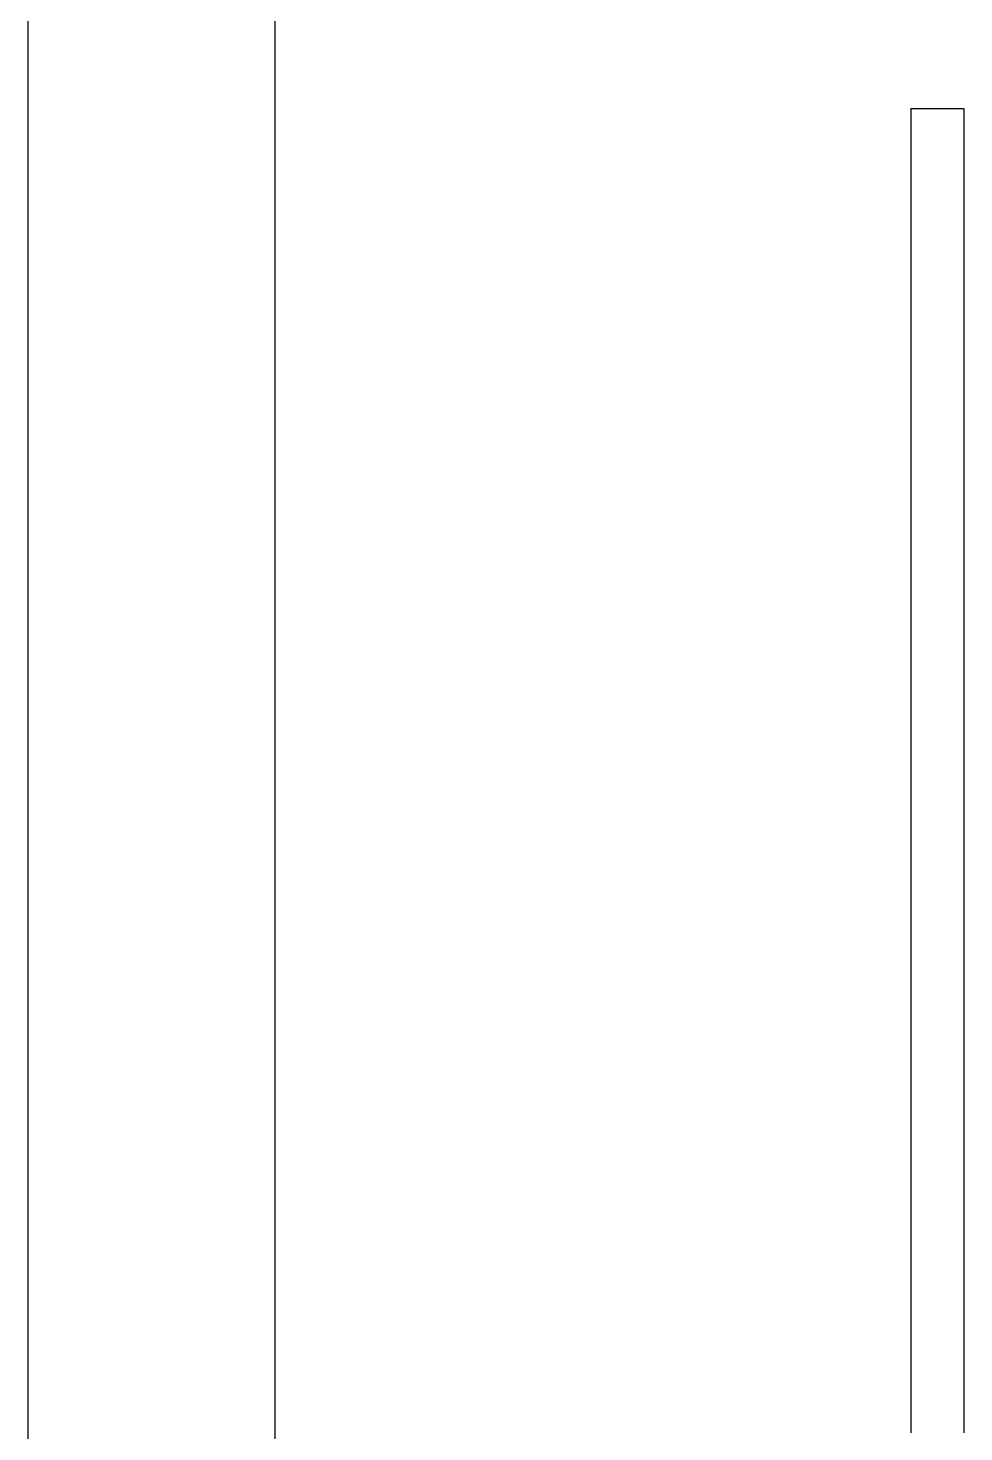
# Model space of a CAD drawing. Extents: x -24 to 123, y -44 to 344.
# Drawn here: x 87 to 113.5, y 38.53 to 78.28 of the extents above; entities that cross this region are included whole.
import ezdxf

# ---------------------------------------------------------------- set-up
doc = ezdxf.new("R2010")
doc.units = 0
doc.layers.get('0').update_dxf_attribs({"linetype": 'continuous'})

# ---------------------------------------------------------------- blocks, each defined once
blk = doc.blocks.new('FUSION037')
at = {"color": 0}
for p, q in [((94, 0), (94, 300)), ((87, 7), (87, 184)), ((112, 76), (113.5, 76))]:
    blk.add_line(p, q, dxfattribs=at)
for points in [[(112, 76), (112, 75.95), (112, 75.9), (112, 75.85), (112, 75.8), (112, 75.75), (112, 75.7), (112, 75.65), (112, 75.6), (112, 75.55), (112, 75.5), (112, 75.45), (112, 75.4), (112, 75.35), (112, 75.3), (112, 75.25), (112, 75.2), (112, 75.15), (112, 75.1), (112, 75.05), (112, 75), (112, 74.95), (112, 74.9), (112, 74.85), (112, 74.8), (112, 74.75), (112, 74.7), (112, 74.65), (112, 74.6), (112, 74.55), (112, 74.5), (112, 74.45), (112, 74.4), (112, 74.35), (112, 74.3), (112, 74.25), (112, 74.2), (112, 74.15), (112, 74.1), (112, 74.05), (112, 74), (112, 73.95), (112, 73.9), (112, 73.85), (112, 73.8), (112, 73.75), (112, 73.7), (112, 73.65), (112, 73.6), (112, 73.55), (112, 73.5), (112, 73.45), (112, 73.4), (112, 73.35), (112, 73.3), (112, 73.25), (112, 73.2), (112, 73.15), (112, 73.1), (112, 73.05), (112, 73), (112, 72.95), (112, 72.9), (112, 72.85), (112, 72.8), (112, 72.75), (112, 72.7), (112, 72.65), (112, 72.6), (112, 72.55), (112, 72.5), (112, 72.45), (112, 72.4), (112, 72.35), (112, 72.3), (112, 72.25), (112, 72.2), (112, 72.15), (112, 72.1), (112, 72.05), (112, 72), (112, 71.95), (112, 71.9), (112, 71.85), (112, 71.8), (112, 71.75), (112, 71.7), (112, 71.65), (112, 71.6), (112, 71.55), (112, 71.5), (112, 71.45), (112, 71.4), (112, 71.35), (112, 71.3), (112, 71.25), (112, 71.2), (112, 71.15), (112, 71.1), (112, 71.05), (112, 71), (112, 70.95), (112, 70.9), (112, 70.85), (112, 70.8), (112, 70.75), (112, 70.7), (112, 70.65), (112, 70.6), (112, 70.55), (112, 70.5), (112, 70.45), (112, 70.4), (112, 70.35), (112, 70.3), (112, 70.25), (112, 70.2), (112, 70.15), (112, 70.1), (112, 70.05), (112, 70), (112, 69.95), (112, 69.9), (112, 69.85), (112, 69.8), (112, 69.75), (112, 69.7), (112, 69.65), (112, 69.6), (112, 69.55), (112, 69.5), (112, 69.45), (112, 69.4), (112, 69.35), (112, 69.3), (112, 69.25), (112, 69.2), (112, 69.15), (112, 69.1), (112, 69.05), (112, 69), (112, 68.95), (112, 68.9), (112, 68.85), (112, 68.8), (112, 68.75), (112, 68.7), (112, 68.65), (112, 68.6), (112, 68.55), (112, 68.5), (112, 68.45), (112, 68.4), (112, 68.35), (112, 68.3), (112, 68.25), (112, 68.2), (112, 68.15), (112, 68.1), (112, 68.05), (112, 68), (112, 67.95), (112, 67.9), (112, 67.85), (112, 67.8), (112, 67.75), (112, 67.7), (112, 67.65), (112, 67.6), (112, 67.55), (112, 67.5), (112, 67.45), (112, 67.4), (112, 67.35), (112, 67.3), (112, 67.25), (112, 67.2), (112, 67.15), (112, 67.1), (112, 67.05), (112, 67), (112, 66.95), (112, 66.9), (112, 66.85), (112, 66.8), (112, 66.75), (112, 66.7), (112, 66.65), (112, 66.6), (112, 66.55), (112, 66.5), (112, 66.45), (112, 66.4), (112, 66.35), (112, 66.3), (112, 66.25), (112, 66.2), (112, 66.15), (112, 66.1), (112, 66.05), (112, 66), (112, 65.95), (112, 65.9), (112, 65.85), (112, 65.8), (112, 65.75), (112, 65.7), (112, 65.65), (112, 65.6), (112, 65.55), (112, 65.5), (112, 65.45), (112, 65.4), (112, 65.35), (112, 65.3), (112, 65.25), (112, 65.2), (112, 65.15), (112, 65.1), (112, 65.05), (112, 65), (112, 64.95), (112, 64.9), (112, 64.85), (112, 64.8), (112, 64.75), (112, 64.7), (112, 64.65), (112, 64.6), (112, 64.55), (112, 64.5), (112, 64.45), (112, 64.4), (112, 64.35), (112, 64.3), (112, 64.25), (112, 64.2), (112, 64.15), (112, 64.1), (112, 64.05), (112, 64), (112, 63.95), (112, 63.9), (112, 63.85), (112, 63.8), (112, 63.75), (112, 63.7), (112, 63.65), (112, 63.6), (112, 63.55), (112, 63.5), (112, 63.45), (112, 63.4), (112, 63.35), (112, 63.3), (112, 63.25), (112, 63.2), (112, 63.15), (112, 63.1), (112, 63.05), (112, 63), (112, 62.95), (112, 62.9), (112, 62.85), (112, 62.8), (112, 62.75), (112, 62.7), (112, 62.65), (112, 62.6), (112, 62.55), (112, 62.5), (112, 62.45), (112, 62.4), (112, 62.35), (112, 62.3), (112, 62.25), (112, 62.2), (112, 62.15), (112, 62.1), (112, 62.05), (112, 62), (112, 61.95), (112, 61.9), (112, 61.85), (112, 61.8), (112, 61.75), (112, 61.7), (112, 61.65), (112, 61.6), (112, 61.55), (112, 61.5), (112, 61.45), (112, 61.4), (112, 61.35), (112, 61.3), (112, 61.25), (112, 61.2), (112, 61.15), (112, 61.1), (112, 61.05), (112, 61), (112, 60.95), (112, 60.9), (112, 60.85), (112, 60.8), (112, 60.75), (112, 60.7), (112, 60.65), (112, 60.6), (112, 60.55), (112, 60.5), (112, 60.45), (112, 60.4), (112, 60.35), (112, 60.3), (112, 60.25), (112, 60.2), (112, 60.15), (112, 60.1), (112, 60.05), (112, 60), (112, 59.95), (112, 59.9), (112, 59.85), (112, 59.8), (112, 59.75), (112, 59.7), (112, 59.65), (112, 59.6), (112, 59.55), (112, 59.5), (112, 59.45), (112, 59.4), (112, 59.35), (112, 59.3), (112, 59.25), (112, 59.2), (112, 59.15), (112, 59.1), (112, 59.05), (112, 59), (112, 58.95), (112, 58.9), (112, 58.85), (112, 58.8), (112, 58.75), (112, 58.7), (112, 58.65), (112, 58.6), (112, 58.55), (112, 58.5), (112, 58.45), (112, 58.4), (112, 58.35), (112, 58.3), (112, 58.25), (112, 58.2), (112, 58.15), (112, 58.1), (112, 58.05), (112, 58), (112, 57.95), (112, 57.9), (112, 57.85), (112, 57.8), (112, 57.75), (112, 57.7), (112, 57.65), (112, 57.6), (112, 57.55), (112, 57.5), (112, 57.45), (112, 57.4), (112, 57.35), (112, 57.3), (112, 57.25), (112, 57.2), (112, 57.15), (112, 57.1), (112, 57.05), (112, 57), (112, 56.95), (112, 56.9), (112, 56.85), (112, 56.8), (112, 56.75), (112, 56.7), (112, 56.65), (112, 56.6), (112, 56.55), (112, 56.5), (112, 56.45), (112, 56.4), (112, 56.35), (112, 56.3), (112, 56.25), (112, 56.2), (112, 56.15), (112, 56.1), (112, 56.05), (112, 56), (112, 55.95), (112, 55.9), (112, 55.85), (112, 55.8), (112, 55.75), (112, 55.7), (112, 55.65), (112, 55.6), (112, 55.55), (112, 55.5), (112, 55.45), (112, 55.4), (112, 55.35), (112, 55.3), (112, 55.25), (112, 55.2), (112, 55.15), (112, 55.1), (112, 55.05), (112, 55), (112, 54.95), (112, 54.9), (112, 54.85), (112, 54.8), (112, 54.75), (112, 54.7), (112, 54.65), (112, 54.6), (112, 54.55), (112, 54.5), (112, 54.45), (112, 54.4), (112, 54.35), (112, 54.3), (112, 54.25), (112, 54.2), (112, 54.15), (112, 54.1), (112, 54.05), (112, 54), (112, 53.95), (112, 53.9), (112, 53.85), (112, 53.8), (112, 53.75), (112, 53.7), (112, 53.65), (112, 53.6), (112, 53.55), (112, 53.5), (112, 53.45), (112, 53.4), (112, 53.35), (112, 53.3), (112, 53.25), (112, 53.2), (112, 53.15), (112, 53.1), (112, 53.05), (112, 53), (112, 52.95), (112, 52.9), (112, 52.85), (112, 52.8), (112, 52.75), (112, 52.7), (112, 52.65), (112, 52.6), (112, 52.55), (112, 52.5), (112, 52.45), (112, 52.4), (112, 52.35), (112, 52.3), (112, 52.25), (112, 52.2), (112, 52.15), (112, 52.1), (112, 52.05), (112, 52), (112, 51.95), (112, 51.9), (112, 51.85), (112, 51.8), (112, 51.75), (112, 51.7), (112, 51.65), (112, 51.6), (112, 51.55), (112, 51.5), (112, 51.45), (112, 51.4), (112, 51.35), (112, 51.3), (112, 51.25), (112, 51.2), (112, 51.15), (112, 51.1), (112, 51.05), (112, 51), (112, 50.95), (112, 50.9), (112, 50.85), (112, 50.8), (112, 50.75), (112, 50.7), (112, 50.65), (112, 50.6), (112, 50.55), (112, 50.5), (112, 50.45), (112, 50.4), (112, 50.35), (112, 50.3), (112, 50.25), (112, 50.2), (112, 50.15), (112, 50.1), (112, 50.05), (112, 50), (112, 49.95), (112, 49.9), (112, 49.85), (112, 49.8), (112, 49.75), (112, 49.7), (112, 49.65), (112, 49.6), (112, 49.55), (112, 49.5), (112, 49.45), (112, 49.4), (112, 49.35), (112, 49.3), (112, 49.25), (112, 49.2), (112, 49.15), (112, 49.1), (112, 49.05), (112, 49), (112, 48.95), (112, 48.9), (112, 48.85), (112, 48.8), (112, 48.75), (112, 48.7), (112, 48.65), (112, 48.6), (112, 48.55), (112, 48.5), (112, 48.45), (112, 48.4), (112, 48.35), (112, 48.3), (112, 48.25), (112, 48.2), (112, 48.15), (112, 48.1), (112, 48.05), (112, 48), (112, 47.95), (112, 47.9), (112, 47.85), (112, 47.8), (112, 47.75), (112, 47.7), (112, 47.65), (112, 47.6), (112, 47.55), (112, 47.5), (112, 47.45), (112, 47.4), (112, 47.35), (112, 47.3), (112, 47.25), (112, 47.2), (112, 47.15), (112, 47.1), (112, 47.05), (112, 47), (112, 46.95), (112, 46.9), (112, 46.85), (112, 46.8), (112, 46.75), (112, 46.7), (112, 46.65), (112, 46.6), (112, 46.55), (112, 46.5), (112, 46.45), (112, 46.4), (112, 46.35), (112, 46.3), (112, 46.25), (112, 46.2), (112, 46.15), (112, 46.1), (112, 46.05), (112, 46), (112, 45.95), (112, 45.9), (112, 45.85), (112, 45.8), (112, 45.75), (112, 45.7), (112, 45.65), (112, 45.6), (112, 45.55), (112, 45.5), (112, 45.45), (112, 45.4), (112, 45.35), (112, 45.3), (112, 45.25), (112, 45.2), (112, 45.15), (112, 45.1), (112, 45.05), (112, 45), (112, 44.95), (112, 44.9), (112, 44.85), (112, 44.8), (112, 44.75), (112, 44.7), (112, 44.65), (112, 44.6), (112, 44.55), (112, 44.5), (112, 44.45), (112, 44.4), (112, 44.35), (112, 44.3), (112, 44.25), (112, 44.2), (112, 44.15), (112, 44.1), (112, 44.05), (112, 44), (112, 43.95), (112, 43.9), (112, 43.85), (112, 43.8), (112, 43.75), (112, 43.7), (112, 43.65), (112, 43.6), (112, 43.55), (112, 43.5), (112, 43.45), (112, 43.4), (112, 43.35), (112, 43.3), (112, 43.25), (112, 43.2), (112, 43.15), (112, 43.1), (112, 43.05), (112, 43), (112, 42.95), (112, 42.9), (112, 42.85), (112, 42.8), (112, 42.75), (112, 42.7), (112, 42.65), (112, 42.6), (112, 42.55), (112, 42.5), (112, 42.45), (112, 42.4), (112, 42.35), (112, 42.3), (112, 42.25), (112, 42.2), (112, 42.15), (112, 42.1), (112, 42.05), (112, 42), (112, 41.95), (112, 41.9), (112, 41.85), (112, 41.8), (112, 41.75), (112, 41.7), (112, 41.65), (112, 41.6), (112, 41.55), (112, 41.5), (112, 41.45), (112, 41.4), (112, 41.35), (112, 41.3), (112, 41.25), (112, 41.2), (112, 41.15), (112, 41.1), (112, 41.05), (112, 41), (112, 40.95), (112, 40.9), (112, 40.85), (112, 40.8), (112, 40.75), (112, 40.7), (112, 40.65), (112, 40.6), (112, 40.55), (112, 40.5), (112, 40.45), (112, 40.4), (112, 40.35), (112, 40.3), (112, 40.25), (112, 40.2), (112, 40.15), (112, 40.1), (112, 40.05), (112, 40), (112, 39.95), (112, 39.9), (112, 39.85), (112, 39.8), (112, 39.75), (112, 39.7), (112, 39.65), (112, 39.6), (112, 39.55), (112, 39.5), (112, 39.45), (112, 39.4), (112, 39.35), (112, 39.3), (112, 39.25), (112, 39.2), (112, 39.15), (112, 39.1), (112, 39.05), (112, 39), (112, 38.95), (112, 38.9), (112, 38.85), (112, 38.8), (112, 38.75), (112, 38.7), (112, 38.65), (112, 38.6), (112, 38.55), (112, 38.5)], [(113.5, 76), (113.5, 75.95), (113.5, 75.9), (113.5, 75.85), (113.5, 75.8), (113.5, 75.75), (113.5, 75.7), (113.5, 75.65), (113.5, 75.6), (113.5, 75.55), (113.5, 75.5), (113.5, 75.45), (113.5, 75.4), (113.5, 75.35), (113.5, 75.3), (113.5, 75.25), (113.5, 75.2), (113.5, 75.15), (113.5, 75.1), (113.5, 75.05), (113.5, 75), (113.5, 74.95), (113.5, 74.9), (113.5, 74.85), (113.5, 74.8), (113.5, 74.75), (113.5, 74.7), (113.5, 74.65), (113.5, 74.6), (113.5, 74.55), (113.5, 74.5), (113.5, 74.45), (113.5, 74.4), (113.5, 74.35), (113.5, 74.3), (113.5, 74.25), (113.5, 74.2), (113.5, 74.15), (113.5, 74.1), (113.5, 74.05), (113.5, 74), (113.5, 73.95), (113.5, 73.9), (113.5, 73.85), (113.5, 73.8), (113.5, 73.75), (113.5, 73.7), (113.5, 73.65), (113.5, 73.6), (113.5, 73.55), (113.5, 73.5), (113.5, 73.45), (113.5, 73.4), (113.5, 73.35), (113.5, 73.3), (113.5, 73.25), (113.5, 73.2), (113.5, 73.15), (113.5, 73.1), (113.5, 73.05), (113.5, 73), (113.5, 72.95), (113.5, 72.9), (113.5, 72.85), (113.5, 72.8), (113.5, 72.75), (113.5, 72.7), (113.5, 72.65), (113.5, 72.6), (113.5, 72.55), (113.5, 72.5), (113.5, 72.45), (113.5, 72.4), (113.5, 72.35), (113.5, 72.3), (113.5, 72.25), (113.5, 72.2), (113.5, 72.15), (113.5, 72.1), (113.5, 72.05), (113.5, 72), (113.5, 71.95), (113.5, 71.9), (113.5, 71.85), (113.5, 71.8), (113.5, 71.75), (113.5, 71.7), (113.5, 71.65), (113.5, 71.6), (113.5, 71.55), (113.5, 71.5), (113.5, 71.45), (113.5, 71.4), (113.5, 71.35), (113.5, 71.3), (113.5, 71.25), (113.5, 71.2), (113.5, 71.15), (113.5, 71.1), (113.5, 71.05), (113.5, 71), (113.5, 70.95), (113.5, 70.9), (113.5, 70.85), (113.5, 70.8), (113.5, 70.75), (113.5, 70.7), (113.5, 70.65), (113.5, 70.6), (113.5, 70.55), (113.5, 70.5), (113.5, 70.45), (113.5, 70.4), (113.5, 70.35), (113.5, 70.3), (113.5, 70.25), (113.5, 70.2), (113.5, 70.15), (113.5, 70.1), (113.5, 70.05), (113.5, 70), (113.5, 69.95), (113.5, 69.9), (113.5, 69.85), (113.5, 69.8), (113.5, 69.75), (113.5, 69.7), (113.5, 69.65), (113.5, 69.6), (113.5, 69.55), (113.5, 69.5), (113.5, 69.45), (113.5, 69.4), (113.5, 69.35), (113.5, 69.3), (113.5, 69.25), (113.5, 69.2), (113.5, 69.15), (113.5, 69.1), (113.5, 69.05), (113.5, 69), (113.5, 68.95), (113.5, 68.9), (113.5, 68.85), (113.5, 68.8), (113.5, 68.75), (113.5, 68.7), (113.5, 68.65), (113.5, 68.6), (113.5, 68.55), (113.5, 68.5), (113.5, 68.45), (113.5, 68.4), (113.5, 68.35), (113.5, 68.3), (113.5, 68.25), (113.5, 68.2), (113.5, 68.15), (113.5, 68.1), (113.5, 68.05), (113.5, 68), (113.5, 67.95), (113.5, 67.9), (113.5, 67.85), (113.5, 67.8), (113.5, 67.75), (113.5, 67.7), (113.5, 67.65), (113.5, 67.6), (113.5, 67.55), (113.5, 67.5), (113.5, 67.45), (113.5, 67.4), (113.5, 67.35), (113.5, 67.3), (113.5, 67.25), (113.5, 67.2), (113.5, 67.15), (113.5, 67.1), (113.5, 67.05), (113.5, 67), (113.5, 66.95), (113.5, 66.9), (113.5, 66.85), (113.5, 66.8), (113.5, 66.75), (113.5, 66.7), (113.5, 66.65), (113.5, 66.6), (113.5, 66.55), (113.5, 66.5), (113.5, 66.45), (113.5, 66.4), (113.5, 66.35), (113.5, 66.3), (113.5, 66.25), (113.5, 66.2), (113.5, 66.15), (113.5, 66.1), (113.5, 66.05), (113.5, 66), (113.5, 65.95), (113.5, 65.9), (113.5, 65.85), (113.5, 65.8), (113.5, 65.75), (113.5, 65.7), (113.5, 65.65), (113.5, 65.6), (113.5, 65.55), (113.5, 65.5), (113.5, 65.45), (113.5, 65.4), (113.5, 65.35), (113.5, 65.3), (113.5, 65.25), (113.5, 65.2), (113.5, 65.15), (113.5, 65.1), (113.5, 65.05), (113.5, 65), (113.5, 64.95), (113.5, 64.9), (113.5, 64.85), (113.5, 64.8), (113.5, 64.75), (113.5, 64.7), (113.5, 64.65), (113.5, 64.6), (113.5, 64.55), (113.5, 64.5), (113.5, 64.45), (113.5, 64.4), (113.5, 64.35), (113.5, 64.3), (113.5, 64.25), (113.5, 64.2), (113.5, 64.15), (113.5, 64.1), (113.5, 64.05), (113.5, 64), (113.5, 63.95), (113.5, 63.9), (113.5, 63.85), (113.5, 63.8), (113.5, 63.75), (113.5, 63.7), (113.5, 63.65), (113.5, 63.6), (113.5, 63.55), (113.5, 63.5), (113.5, 63.45), (113.5, 63.4), (113.5, 63.35), (113.5, 63.3), (113.5, 63.25), (113.5, 63.2), (113.5, 63.15), (113.5, 63.1), (113.5, 63.05), (113.5, 63), (113.5, 62.95), (113.5, 62.9), (113.5, 62.85), (113.5, 62.8), (113.5, 62.75), (113.5, 62.7), (113.5, 62.65), (113.5, 62.6), (113.5, 62.55), (113.5, 62.5), (113.5, 62.45), (113.5, 62.4), (113.5, 62.35), (113.5, 62.3), (113.5, 62.25), (113.5, 62.2), (113.5, 62.15), (113.5, 62.1), (113.5, 62.05), (113.5, 62), (113.5, 61.95), (113.5, 61.9), (113.5, 61.85), (113.5, 61.8), (113.5, 61.75), (113.5, 61.7), (113.5, 61.65), (113.5, 61.6), (113.5, 61.55), (113.5, 61.5), (113.5, 61.45), (113.5, 61.4), (113.5, 61.35), (113.5, 61.3), (113.5, 61.25), (113.5, 61.2), (113.5, 61.15), (113.5, 61.1), (113.5, 61.05), (113.5, 61), (113.5, 60.95), (113.5, 60.9), (113.5, 60.85), (113.5, 60.8), (113.5, 60.75), (113.5, 60.7), (113.5, 60.65), (113.5, 60.6), (113.5, 60.55), (113.5, 60.5), (113.5, 60.45), (113.5, 60.4), (113.5, 60.35), (113.5, 60.3), (113.5, 60.25), (113.5, 60.2), (113.5, 60.15), (113.5, 60.1), (113.5, 60.05), (113.5, 60), (113.5, 59.95), (113.5, 59.9), (113.5, 59.85), (113.5, 59.8), (113.5, 59.75), (113.5, 59.7), (113.5, 59.65), (113.5, 59.6), (113.5, 59.55), (113.5, 59.5), (113.5, 59.45), (113.5, 59.4), (113.5, 59.35), (113.5, 59.3), (113.5, 59.25), (113.5, 59.2), (113.5, 59.15), (113.5, 59.1), (113.5, 59.05), (113.5, 59), (113.5, 58.95), (113.5, 58.9), (113.5, 58.85), (113.5, 58.8), (113.5, 58.75), (113.5, 58.7), (113.5, 58.65), (113.5, 58.6), (113.5, 58.55), (113.5, 58.5), (113.5, 58.45), (113.5, 58.4), (113.5, 58.35), (113.5, 58.3), (113.5, 58.25), (113.5, 58.2), (113.5, 58.15), (113.5, 58.1), (113.5, 58.05), (113.5, 58), (113.5, 57.95), (113.5, 57.9), (113.5, 57.85), (113.5, 57.8), (113.5, 57.75), (113.5, 57.7), (113.5, 57.65), (113.5, 57.6), (113.5, 57.55), (113.5, 57.5), (113.5, 57.45), (113.5, 57.4), (113.5, 57.35), (113.5, 57.3), (113.5, 57.25), (113.5, 57.2), (113.5, 57.15), (113.5, 57.1), (113.5, 57.05), (113.5, 57), (113.5, 56.95), (113.5, 56.9), (113.5, 56.85), (113.5, 56.8), (113.5, 56.75), (113.5, 56.7), (113.5, 56.65), (113.5, 56.6), (113.5, 56.55), (113.5, 56.5), (113.5, 56.45), (113.5, 56.4), (113.5, 56.35), (113.5, 56.3), (113.5, 56.25), (113.5, 56.2), (113.5, 56.15), (113.5, 56.1), (113.5, 56.05), (113.5, 56), (113.5, 55.95), (113.5, 55.9), (113.5, 55.85), (113.5, 55.8), (113.5, 55.75), (113.5, 55.7), (113.5, 55.65), (113.5, 55.6), (113.5, 55.55), (113.5, 55.5), (113.5, 55.45), (113.5, 55.4), (113.5, 55.35), (113.5, 55.3), (113.5, 55.25), (113.5, 55.2), (113.5, 55.15), (113.5, 55.1), (113.5, 55.05), (113.5, 55), (113.5, 54.95), (113.5, 54.9), (113.5, 54.85), (113.5, 54.8), (113.5, 54.75), (113.5, 54.7), (113.5, 54.65), (113.5, 54.6), (113.5, 54.55), (113.5, 54.5), (113.5, 54.45), (113.5, 54.4), (113.5, 54.35), (113.5, 54.3), (113.5, 54.25), (113.5, 54.2), (113.5, 54.15), (113.5, 54.1), (113.5, 54.05), (113.5, 54), (113.5, 53.95), (113.5, 53.9), (113.5, 53.85), (113.5, 53.8), (113.5, 53.75), (113.5, 53.7), (113.5, 53.65), (113.5, 53.6), (113.5, 53.55), (113.5, 53.5), (113.5, 53.45), (113.5, 53.4), (113.5, 53.35), (113.5, 53.3), (113.5, 53.25), (113.5, 53.2), (113.5, 53.15), (113.5, 53.1), (113.5, 53.05), (113.5, 53), (113.5, 52.95), (113.5, 52.9), (113.5, 52.85), (113.5, 52.8), (113.5, 52.75), (113.5, 52.7), (113.5, 52.65), (113.5, 52.6), (113.5, 52.55), (113.5, 52.5), (113.5, 52.45), (113.5, 52.4), (113.5, 52.35), (113.5, 52.3), (113.5, 52.25), (113.5, 52.2), (113.5, 52.15), (113.5, 52.1), (113.5, 52.05), (113.5, 52), (113.5, 51.95), (113.5, 51.9), (113.5, 51.85), (113.5, 51.8), (113.5, 51.75), (113.5, 51.7), (113.5, 51.65), (113.5, 51.6), (113.5, 51.55), (113.5, 51.5), (113.5, 51.45), (113.5, 51.4), (113.5, 51.35), (113.5, 51.3), (113.5, 51.25), (113.5, 51.2), (113.5, 51.15), (113.5, 51.1), (113.5, 51.05), (113.5, 51), (113.5, 50.95), (113.5, 50.9), (113.5, 50.85), (113.5, 50.8), (113.5, 50.75), (113.5, 50.7), (113.5, 50.65), (113.5, 50.6), (113.5, 50.55), (113.5, 50.5), (113.5, 50.45), (113.5, 50.4), (113.5, 50.35), (113.5, 50.3), (113.5, 50.25), (113.5, 50.2), (113.5, 50.15), (113.5, 50.1), (113.5, 50.05), (113.5, 50), (113.5, 49.95), (113.5, 49.9), (113.5, 49.85), (113.5, 49.8), (113.5, 49.75), (113.5, 49.7), (113.5, 49.65), (113.5, 49.6), (113.5, 49.55), (113.5, 49.5), (113.5, 49.45), (113.5, 49.4), (113.5, 49.35), (113.5, 49.3), (113.5, 49.25), (113.5, 49.2), (113.5, 49.15), (113.5, 49.1), (113.5, 49.05), (113.5, 49), (113.5, 48.95), (113.5, 48.9), (113.5, 48.85), (113.5, 48.8), (113.5, 48.75), (113.5, 48.7), (113.5, 48.65), (113.5, 48.6), (113.5, 48.55), (113.5, 48.5), (113.5, 48.45), (113.5, 48.4), (113.5, 48.35), (113.5, 48.3), (113.5, 48.25), (113.5, 48.2), (113.5, 48.15), (113.5, 48.1), (113.5, 48.05), (113.5, 48), (113.5, 47.95), (113.5, 47.9), (113.5, 47.85), (113.5, 47.8), (113.5, 47.75), (113.5, 47.7), (113.5, 47.65), (113.5, 47.6), (113.5, 47.55), (113.5, 47.5), (113.5, 47.45), (113.5, 47.4), (113.5, 47.35), (113.5, 47.3), (113.5, 47.25), (113.5, 47.2), (113.5, 47.15), (113.5, 47.1), (113.5, 47.05), (113.5, 47), (113.5, 46.95), (113.5, 46.9), (113.5, 46.85), (113.5, 46.8), (113.5, 46.75), (113.5, 46.7), (113.5, 46.65), (113.5, 46.6), (113.5, 46.55), (113.5, 46.5), (113.5, 46.45), (113.5, 46.4), (113.5, 46.35), (113.5, 46.3), (113.5, 46.25), (113.5, 46.2), (113.5, 46.15), (113.5, 46.1), (113.5, 46.05), (113.5, 46), (113.5, 45.95), (113.5, 45.9), (113.5, 45.85), (113.5, 45.8), (113.5, 45.75), (113.5, 45.7), (113.5, 45.65), (113.5, 45.6), (113.5, 45.55), (113.5, 45.5), (113.5, 45.45), (113.5, 45.4), (113.5, 45.35), (113.5, 45.3), (113.5, 45.25), (113.5, 45.2), (113.5, 45.15), (113.5, 45.1), (113.5, 45.05), (113.5, 45), (113.5, 44.95), (113.5, 44.9), (113.5, 44.85), (113.5, 44.8), (113.5, 44.75), (113.5, 44.7), (113.5, 44.65), (113.5, 44.6), (113.5, 44.55), (113.5, 44.5), (113.5, 44.45), (113.5, 44.4), (113.5, 44.35), (113.5, 44.3), (113.5, 44.25), (113.5, 44.2), (113.5, 44.15), (113.5, 44.1), (113.5, 44.05), (113.5, 44), (113.5, 43.95), (113.5, 43.9), (113.5, 43.85), (113.5, 43.8), (113.5, 43.75), (113.5, 43.7), (113.5, 43.65), (113.5, 43.6), (113.5, 43.55), (113.5, 43.5), (113.5, 43.45), (113.5, 43.4), (113.5, 43.35), (113.5, 43.3), (113.5, 43.25), (113.5, 43.2), (113.5, 43.15), (113.5, 43.1), (113.5, 43.05), (113.5, 43), (113.5, 42.95), (113.5, 42.9), (113.5, 42.85), (113.5, 42.8), (113.5, 42.75), (113.5, 42.7), (113.5, 42.65), (113.5, 42.6), (113.5, 42.55), (113.5, 42.5), (113.5, 42.45), (113.5, 42.4), (113.5, 42.35), (113.5, 42.3), (113.5, 42.25), (113.5, 42.2), (113.5, 42.15), (113.5, 42.1), (113.5, 42.05), (113.5, 42), (113.5, 41.95), (113.5, 41.9), (113.5, 41.85), (113.5, 41.8), (113.5, 41.75), (113.5, 41.7), (113.5, 41.65), (113.5, 41.6), (113.5, 41.55), (113.5, 41.5), (113.5, 41.45), (113.5, 41.4), (113.5, 41.35), (113.5, 41.3), (113.5, 41.25), (113.5, 41.2), (113.5, 41.15), (113.5, 41.1), (113.5, 41.05), (113.5, 41), (113.5, 40.95), (113.5, 40.9), (113.5, 40.85), (113.5, 40.8), (113.5, 40.75), (113.5, 40.7), (113.5, 40.65), (113.5, 40.6), (113.5, 40.55), (113.5, 40.5), (113.5, 40.45), (113.5, 40.4), (113.5, 40.35), (113.5, 40.3), (113.5, 40.25), (113.5, 40.2), (113.5, 40.15), (113.5, 40.1), (113.5, 40.05), (113.5, 40), (113.5, 39.95), (113.5, 39.9), (113.5, 39.85), (113.5, 39.8), (113.5, 39.75), (113.5, 39.7), (113.5, 39.65), (113.5, 39.6), (113.5, 39.55), (113.5, 39.5), (113.5, 39.45), (113.5, 39.4), (113.5, 39.35), (113.5, 39.3), (113.5, 39.25), (113.5, 39.2), (113.5, 39.15), (113.5, 39.1), (113.5, 39.05), (113.5, 39), (113.5, 38.95), (113.5, 38.9), (113.5, 38.85), (113.5, 38.8), (113.5, 38.75), (113.5, 38.7), (113.5, 38.65), (113.5, 38.6), (113.5, 38.55), (113.5, 38.5)]]:
    blk.add_lwpolyline(points, dxfattribs=at)

msp = doc.modelspace()

# ---------------------------------------------------------------- block references
msp.add_blockref('FUSION037', (0, 0))

doc.saveas('drawing.dxf')
